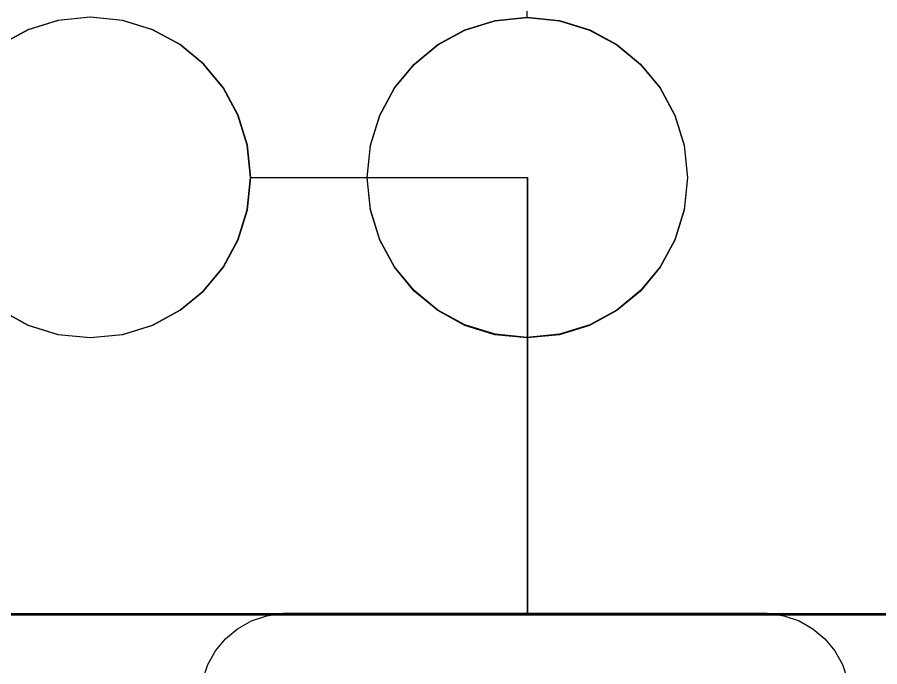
# Model space of a CAD drawing. Extents: x 1 to 47.7, y 0.2 to 35.
# Drawn here: x 40.9963 to 41.2925, y 11.9169 to 12.1399 of the extents above; entities that cross this region are included whole.
import ezdxf

# ---------------------------------------------------------------- set-up
doc = ezdxf.new("R2010")
doc.units = 0
doc.header["$MEASUREMENT"] = 0
for name, color, linetype in [('5_1___24__TARGET_LEDS___12', 7, 'CONTINUOUS'), ('6_1__EMPTY_IO_BOARD_POSITI', 7, 'CONTINUOUS'), ('6_2___8__INDEPENDENT_INPUT', 7, 'CONTINUOUS'), ('6_3___8__OPTOISO_INDEPENDE', 7, 'CONTINUOUS'), ('6_4___24__OPTOISO_INDEPEND', 7, 'CONTINUOUS'), ('6_5___8__INDEPENDENT_INPUT', 7, 'CONTINUOUS'), ('6_6___8__INDEPENDENT_INPUT', 7, 'CONTINUOUS'), ('6_7___8__OPTOISO_INDEPENDE', 7, 'CONTINUOUS'), ('6_8___8__OPTOISO_INDEPENDE', 7, 'CONTINUOUS')]:
    doc.layers.add(name, color=color, linetype=linetype)

msp = doc.modelspace()

# ---------------------------------------------------------------- linework, layer by layer
at = {"layer": '5_1___24__TARGET_LEDS___12'}
for points in [[(41.17141, 12.1398), (41.17141, 12.18979), (41.47141, 12.18977)], [(41.17141, 12.0298), (41.17141, 11.93517)], [(41.34667, 11.93513), (41.22086, 11.93513), (41.09103, 11.93513), (40.95765, 11.93513), (40.82115, 11.93513), (40.68197, 11.93513), (40.54057, 11.93513), (40.25287, 11.93513), (39.96161, 11.93513), (39.67035, 11.93513), (39.38265, 11.93513)], [(41.06001, 11.91245), (41.06173, 11.91763), (41.06437, 11.92234), (41.06781, 11.92648), (41.07196, 11.92994), (41.07672, 11.93262), (41.08197, 11.93443), (41.08763, 11.93526), (41.09261, 11.93531), (41.10677, 11.93531), (41.12909, 11.93531), (41.1563, 11.93531), (41.18515, 11.93531), (41.21236, 11.93531), (41.23468, 11.93531), (41.24884, 11.93531), (41.25383, 11.93526), (41.25948, 11.93443), (41.26473, 11.93262), (41.26948, 11.92994), (41.27363, 11.92648), (41.27708, 11.92234), (41.27971, 11.91763), (41.28143, 11.91245)]]:
    msp.add_lwpolyline(points, dxfattribs=at)
msp.add_lwpolyline([(41.22643, 12.08482), (41.22531, 12.07373), (41.22211, 12.06341), (41.21704, 12.05406), (41.21032, 12.04592), (41.20218, 12.0392), (41.19284, 12.03413), (41.18251, 12.03092), (41.17141, 12.0298), (41.16033, 12.03092), (41.15001, 12.03413), (41.14066, 12.0392), (41.13253, 12.04592), (41.12582, 12.05406), (41.12075, 12.06341), (41.11754, 12.07373), (41.11643, 12.08482), (41.11754, 12.0959), (41.12075, 12.10622), (41.12582, 12.11556), (41.13253, 12.12369), (41.14066, 12.13041), (41.15001, 12.13548), (41.16033, 12.13869), (41.17141, 12.1398), (41.18251, 12.13869), (41.19284, 12.13548), (41.20218, 12.13041), (41.21032, 12.12369), (41.21704, 12.11556), (41.22211, 12.10622), (41.22531, 12.0959)], close=True, dxfattribs=at)
at = {"layer": '6_1__EMPTY_IO_BOARD_POSITI'}
msp.add_lwpolyline([(39.41772, 11.93472), (39.6197, 11.93472), (40.02874, 11.93472), (40.43638, 11.93472), (40.6366, 11.93472), (40.8328, 11.93472), (41.02374, 11.93472), (41.2082, 11.93472), (41.29762, 11.93472)], dxfattribs=at)
at = {"layer": '6_2___8__INDEPENDENT_INPUT'}
for points in [[(40.99071, 12.03931), (41.00005, 12.03424), (41.01037, 12.03103), (41.02144, 12.02991), (41.03253, 12.03103), (41.04286, 12.03424), (41.0522, 12.03931), (41.06034, 12.04602), (41.06706, 12.05416), (41.07213, 12.0635), (41.07534, 12.07383), (41.07646, 12.08491), (41.07534, 12.096), (41.07213, 12.10633), (41.06706, 12.11567), (41.06034, 12.12381), (41.0522, 12.13052), (41.04286, 12.13559), (41.03253, 12.1388), (41.02144, 12.13991), (41.01037, 12.1388), (41.00005, 12.13559), (40.99071, 12.13052)], [(41.07646, 12.08491), (41.17145, 12.08491), (41.17145, 11.93527)], [(41.34667, 11.93513), (41.22086, 11.93513), (41.09103, 11.93513), (40.95765, 11.93513), (40.82115, 11.93513), (40.68197, 11.93513), (40.54057, 11.93513), (40.25287, 11.93513), (39.96161, 11.93513), (39.67035, 11.93513), (39.38265, 11.93513)], [(41.06001, 11.91245), (41.06173, 11.91763), (41.06437, 11.92234), (41.06781, 11.92648), (41.07196, 11.92994), (41.07672, 11.93262), (41.08197, 11.93443), (41.08763, 11.93526), (41.09261, 11.93531), (41.10677, 11.93531), (41.12909, 11.93531), (41.1563, 11.93531), (41.18515, 11.93531), (41.21236, 11.93531), (41.23468, 11.93531), (41.24884, 11.93531), (41.25383, 11.93526), (41.25948, 11.93443), (41.26473, 11.93262), (41.26948, 11.92994), (41.27363, 11.92648), (41.27708, 11.92234), (41.27971, 11.91763), (41.28143, 11.91245)]]:
    msp.add_lwpolyline(points, dxfattribs=at)
at = {"layer": '6_3___8__OPTOISO_INDEPENDE'}
for points in [[(40.99071, 12.03931), (41.00005, 12.03424), (41.01037, 12.03103), (41.02144, 12.02991), (41.03253, 12.03103), (41.04286, 12.03424), (41.0522, 12.03931), (41.06034, 12.04602), (41.06706, 12.05416), (41.07213, 12.0635), (41.07534, 12.07383), (41.07646, 12.08491), (41.07534, 12.096), (41.07213, 12.10633), (41.06706, 12.11567), (41.06034, 12.12381), (41.0522, 12.13052), (41.04286, 12.13559), (41.03253, 12.1388), (41.02144, 12.13991), (41.01037, 12.1388), (41.00005, 12.13559), (40.99071, 12.13052)], [(41.07646, 12.08491), (41.17145, 12.08491), (41.17145, 11.93527)], [(41.34667, 11.93513), (41.22086, 11.93513), (41.09103, 11.93513), (40.95765, 11.93513), (40.82115, 11.93513), (40.68197, 11.93513), (40.54057, 11.93513), (40.25287, 11.93513), (39.96161, 11.93513), (39.67035, 11.93513), (39.38265, 11.93513)], [(41.06001, 11.91245), (41.06173, 11.91763), (41.06437, 11.92234), (41.06781, 11.92648), (41.07196, 11.92994), (41.07672, 11.93262), (41.08197, 11.93443), (41.08763, 11.93526), (41.09261, 11.93531), (41.10677, 11.93531), (41.12909, 11.93531), (41.1563, 11.93531), (41.18515, 11.93531), (41.21236, 11.93531), (41.23468, 11.93531), (41.24884, 11.93531), (41.25383, 11.93526), (41.25948, 11.93443), (41.26473, 11.93262), (41.26948, 11.92994), (41.27363, 11.92648), (41.27708, 11.92234), (41.27971, 11.91763), (41.28143, 11.91245)]]:
    msp.add_lwpolyline(points, dxfattribs=at)
at = {"layer": '6_4___24__OPTOISO_INDEPEND'}
msp.add_lwpolyline([(41.22644, 12.08495), (41.22532, 12.07386), (41.22212, 12.06354), (41.21705, 12.05419), (41.21034, 12.04605), (41.2022, 12.03933), (41.19285, 12.03426), (41.18252, 12.03105), (41.17143, 12.02994), (41.16034, 12.03105), (41.15002, 12.03426), (41.14068, 12.03933), (41.13254, 12.04605), (41.12583, 12.05419), (41.12076, 12.06354), (41.11756, 12.07386), (41.11644, 12.08495), (41.11756, 12.09603), (41.12076, 12.10635), (41.12583, 12.11569), (41.13254, 12.12382), (41.14068, 12.13054), (41.15002, 12.13561), (41.16034, 12.13882), (41.17143, 12.13994), (41.18252, 12.13882), (41.19285, 12.13561), (41.2022, 12.13054), (41.21034, 12.12382), (41.21705, 12.11569), (41.22212, 12.10635), (41.22532, 12.09603)], close=True, dxfattribs=at)
for points in [[(41.17143, 12.02994), (41.17143, 11.93527)], [(41.34667, 11.93513), (41.22086, 11.93513), (41.09103, 11.93513), (40.95765, 11.93513), (40.82115, 11.93513), (40.68197, 11.93513), (40.54057, 11.93513), (40.25287, 11.93513), (39.96161, 11.93513), (39.67035, 11.93513), (39.38265, 11.93513)], [(41.06001, 11.91245), (41.06173, 11.91763), (41.06437, 11.92234), (41.06781, 11.92648), (41.07196, 11.92994), (41.07672, 11.93262), (41.08197, 11.93443), (41.08763, 11.93526), (41.09261, 11.93531), (41.10677, 11.93531), (41.12909, 11.93531), (41.1563, 11.93531), (41.18515, 11.93531), (41.21236, 11.93531), (41.23468, 11.93531), (41.24884, 11.93531), (41.25383, 11.93526), (41.25948, 11.93443), (41.26473, 11.93262), (41.26948, 11.92994), (41.27363, 11.92648), (41.27708, 11.92234), (41.27971, 11.91763), (41.28143, 11.91245)]]:
    msp.add_lwpolyline(points, dxfattribs=at)
at = {"layer": '6_5___8__INDEPENDENT_INPUT'}
for points in [[(40.99071, 12.03931), (41.00005, 12.03424), (41.01037, 12.03103), (41.02144, 12.02991), (41.03253, 12.03103), (41.04286, 12.03424), (41.0522, 12.03931), (41.06034, 12.04602), (41.06706, 12.05416), (41.07213, 12.0635), (41.07534, 12.07383), (41.07646, 12.08491), (41.07534, 12.096), (41.07213, 12.10633), (41.06706, 12.11567), (41.06034, 12.12381), (41.0522, 12.13052), (41.04286, 12.13559), (41.03253, 12.1388), (41.02144, 12.13991), (41.01037, 12.1388), (41.00005, 12.13559), (40.99071, 12.13052)], [(41.07635, 12.08493), (41.17135, 12.08493), (41.17135, 11.93527)], [(41.34667, 11.93513), (41.22086, 11.93513), (41.09103, 11.93513), (40.95765, 11.93513), (40.82115, 11.93513), (40.68197, 11.93513), (40.54057, 11.93513), (40.25287, 11.93513), (39.96161, 11.93513), (39.67035, 11.93513), (39.38265, 11.93513)], [(41.06001, 11.91245), (41.06173, 11.91763), (41.06437, 11.92234), (41.06781, 11.92648), (41.07196, 11.92994), (41.07672, 11.93262), (41.08197, 11.93443), (41.08763, 11.93526), (41.09261, 11.93531), (41.10677, 11.93531), (41.12909, 11.93531), (41.1563, 11.93531), (41.18515, 11.93531), (41.21236, 11.93531), (41.23468, 11.93531), (41.24884, 11.93531), (41.25383, 11.93526), (41.25948, 11.93443), (41.26473, 11.93262), (41.26948, 11.92994), (41.27363, 11.92648), (41.27708, 11.92234), (41.27971, 11.91763), (41.28143, 11.91245)]]:
    msp.add_lwpolyline(points, dxfattribs=at)
at = {"layer": '6_6___8__INDEPENDENT_INPUT'}
for points in [[(40.99071, 12.03931), (41.00005, 12.03424), (41.01037, 12.03103), (41.02144, 12.02991), (41.03253, 12.03103), (41.04286, 12.03424), (41.0522, 12.03931), (41.06034, 12.04602), (41.06706, 12.05416), (41.07213, 12.0635), (41.07534, 12.07383), (41.07646, 12.08491), (41.07534, 12.096), (41.07213, 12.10633), (41.06706, 12.11567), (41.06034, 12.12381), (41.0522, 12.13052), (41.04286, 12.13559), (41.03253, 12.1388), (41.02144, 12.13991), (41.01037, 12.1388), (41.00005, 12.13559), (40.99071, 12.13052)], [(41.07646, 12.08491), (41.17145, 12.08491), (41.17145, 11.93527)], [(41.34667, 11.93513), (41.22086, 11.93513), (41.09103, 11.93513), (40.95765, 11.93513), (40.82115, 11.93513), (40.68197, 11.93513), (40.54057, 11.93513), (40.25287, 11.93513), (39.96161, 11.93513), (39.67035, 11.93513), (39.38265, 11.93513)], [(41.06001, 11.91245), (41.06173, 11.91763), (41.06437, 11.92234), (41.06781, 11.92648), (41.07196, 11.92994), (41.07672, 11.93262), (41.08197, 11.93443), (41.08763, 11.93526), (41.09261, 11.93531), (41.10677, 11.93531), (41.12909, 11.93531), (41.1563, 11.93531), (41.18515, 11.93531), (41.21236, 11.93531), (41.23468, 11.93531), (41.24884, 11.93531), (41.25383, 11.93526), (41.25948, 11.93443), (41.26473, 11.93262), (41.26948, 11.92994), (41.27363, 11.92648), (41.27708, 11.92234), (41.27971, 11.91763), (41.28143, 11.91245)]]:
    msp.add_lwpolyline(points, dxfattribs=at)
at = {"layer": '6_7___8__OPTOISO_INDEPENDE'}
for points in [[(40.99071, 12.03931), (41.00005, 12.03424), (41.01037, 12.03103), (41.02144, 12.02991), (41.03253, 12.03103), (41.04286, 12.03424), (41.0522, 12.03931), (41.06034, 12.04602), (41.06706, 12.05416), (41.07213, 12.0635), (41.07534, 12.07383), (41.07646, 12.08491), (41.07534, 12.096), (41.07213, 12.10633), (41.06706, 12.11567), (41.06034, 12.12381), (41.0522, 12.13052), (41.04286, 12.13559), (41.03253, 12.1388), (41.02144, 12.13991), (41.01037, 12.1388), (41.00005, 12.13559), (40.99071, 12.13052)], [(41.07646, 12.08491), (41.17145, 12.08491), (41.17145, 11.93527)], [(41.34667, 11.93513), (41.22086, 11.93513), (41.09103, 11.93513), (40.95765, 11.93513), (40.82115, 11.93513), (40.68197, 11.93513), (40.54057, 11.93513), (40.25287, 11.93513), (39.96161, 11.93513), (39.67035, 11.93513), (39.38265, 11.93513)], [(41.06001, 11.91245), (41.06173, 11.91763), (41.06437, 11.92234), (41.06781, 11.92648), (41.07196, 11.92994), (41.07672, 11.93262), (41.08197, 11.93443), (41.08763, 11.93526), (41.09261, 11.93531), (41.10677, 11.93531), (41.12909, 11.93531), (41.1563, 11.93531), (41.18515, 11.93531), (41.21236, 11.93531), (41.23468, 11.93531), (41.24884, 11.93531), (41.25383, 11.93526), (41.25948, 11.93443), (41.26473, 11.93262), (41.26948, 11.92994), (41.27363, 11.92648), (41.27708, 11.92234), (41.27971, 11.91763), (41.28143, 11.91245)]]:
    msp.add_lwpolyline(points, dxfattribs=at)
at = {"layer": '6_8___8__OPTOISO_INDEPENDE'}
for points in [[(40.9906, 12.0393), (40.99994, 12.03423), (41.01026, 12.03103), (41.02133, 12.02991), (41.03242, 12.03103), (41.04275, 12.03423), (41.05209, 12.0393), (41.06023, 12.04602), (41.06695, 12.05415), (41.07202, 12.0635), (41.07523, 12.07382), (41.07635, 12.08491), (41.07523, 12.09599), (41.07202, 12.10632), (41.06695, 12.11566), (41.06023, 12.1238), (41.05209, 12.13052), (41.04275, 12.13559), (41.03242, 12.13879), (41.02133, 12.13991), (41.01026, 12.13879), (40.99994, 12.13559), (40.9906, 12.13052)], [(41.07635, 12.08491), (41.17135, 12.08491), (41.17135, 11.93528)], [(41.34667, 11.93513), (41.22086, 11.93513), (41.09103, 11.93513), (40.95765, 11.93513), (40.82115, 11.93513), (40.68197, 11.93513), (40.54057, 11.93513), (40.25287, 11.93513), (39.96161, 11.93513), (39.67035, 11.93513), (39.38265, 11.93513)], [(41.06001, 11.91245), (41.06173, 11.91763), (41.06437, 11.92234), (41.06781, 11.92648), (41.07196, 11.92994), (41.07672, 11.93262), (41.08197, 11.93443), (41.08763, 11.93526), (41.09261, 11.93531), (41.10677, 11.93531), (41.12909, 11.93531), (41.1563, 11.93531), (41.18515, 11.93531), (41.21236, 11.93531), (41.23468, 11.93531), (41.24884, 11.93531), (41.25383, 11.93526), (41.25948, 11.93443), (41.26473, 11.93262), (41.26948, 11.92994), (41.27363, 11.92648), (41.27708, 11.92234), (41.27971, 11.91763), (41.28143, 11.91245)]]:
    msp.add_lwpolyline(points, dxfattribs=at)

doc.saveas('drawing.dxf')
